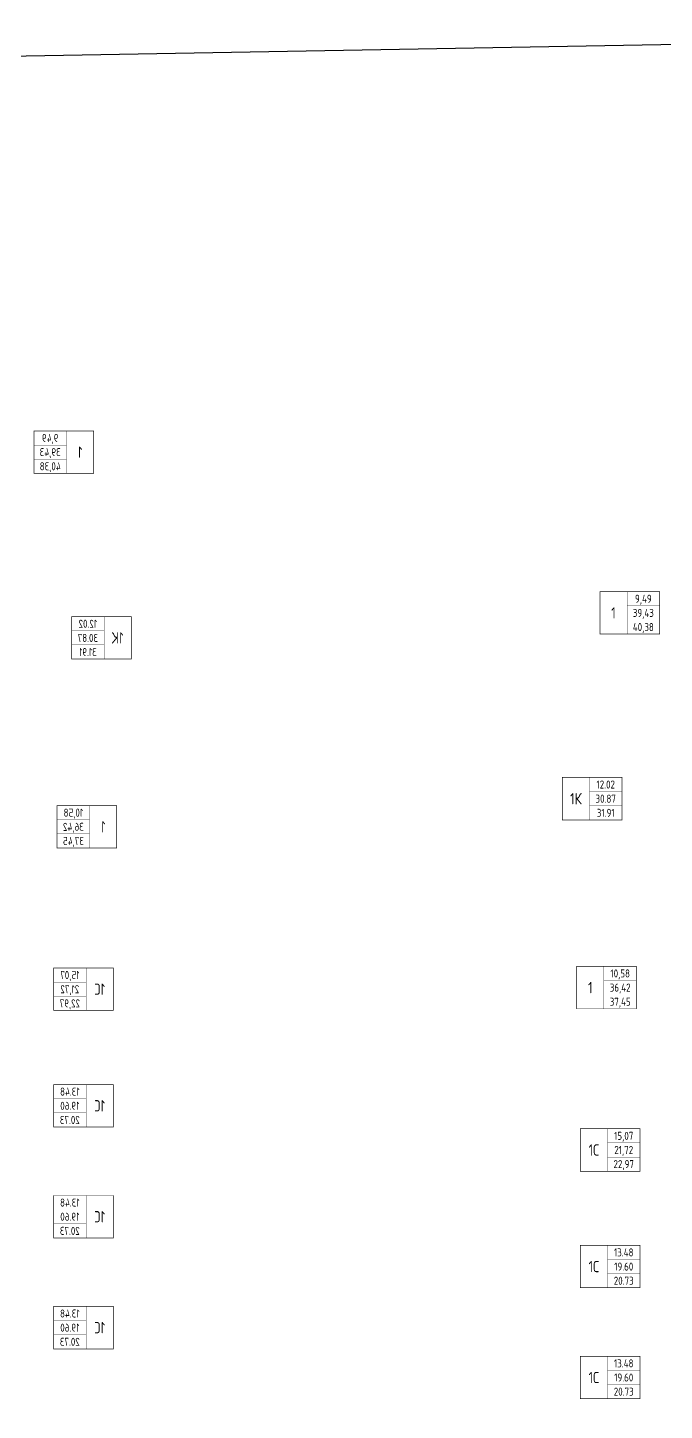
# Model space of a CAD drawing. Header units: millimetres. Extents: x 0 to 145404, y 0 to 194550.
# Drawn here: x 96163 to 115940, y 148450 to 191448 of the extents above; entities that cross this region are included whole.
import ezdxf
from ezdxf.enums import TextEntityAlignment as Align

# ---------------------------------------------------------------- set-up
doc = ezdxf.new("R2010")
doc.units = ezdxf.units.MM
doc.styles.add('ГОСТ 2.304', font='CS_Gost2304.shx')

# ---------------------------------------------------------------- blocks, each defined once
blk = doc.blocks.new('A$C6e4c65f3')
blk.add_lwpolyline([(0, 24234), (12925, 130863), (16964, 130056), (17772, 132883), (17368, 134498), (14136, 134498), (13329, 135306), (18175, 175696), (32312, 189429), (145404, 191448), (145404, 163579), (143384, 112688), (138941, 63008), (130863, 0)], close=True)
blk = doc.blocks.new('Квартира 1К 5200 тип 14')
at = {"ltscale": 75, "const_width": 20}
blk.add_lwpolyline([(-12486, 3812), (-10631, 3812), (-10631, 2492), (-12486, 2492)], close=True, dxfattribs=at)
at = {"ltscale": 75, "const_width": 8.8, "elevation": 227}
for points in [[(-11643, 3812), (-11643, 2492)], [(-10631, 3372), (-11643, 3372)], [(-10631, 2932), (-11643, 2932)]]:
    blk.add_lwpolyline(points, dxfattribs=at)
at = {"ltscale": 75, "style": 'ГОСТ 2.304'}
for s, height, p in [('9,49', 250, (-11137, 3592)), ('1', 350, (-12064, 3152)), ('39,43', 250, (-11137, 3152)), ('40,38', 250, (-11137, 2712))]:
    blk.add_text(s, height=height, dxfattribs=at).set_placement(p, align=Align.MIDDLE_CENTER)
blk = doc.blocks.new('Квартира 1С 3450 тип 9')
at = {"ltscale": 75, "const_width": 20}
blk.add_lwpolyline([(-11094, 2485), (-9240, 2485), (-9240, 1165), (-11094, 1165)], close=True, dxfattribs=at)
at = {"ltscale": 75, "const_width": 8.8, "elevation": 227}
for points in [[(-10252, 2485), (-10252, 1165)], [(-9240, 2045), (-10252, 2045)], [(-9240, 1605), (-10252, 1605)]]:
    blk.add_lwpolyline(points, dxfattribs=at)
at = {"ltscale": 75, "style": 'ГОСТ 2.304'}
for s, height, p in [('13.48', 250, (-9746, 2265)), ('1С', 350, (-10673, 1825)), ('19.60', 250, (-9746, 1825)), ('20.73', 250, (-9746, 1385))]:
    blk.add_text(s, height=height, dxfattribs=at).set_placement(p, align=Align.MIDDLE_CENTER)
blk = doc.blocks.new('Квартира 1С 3450 тип 9-1')
at = {"ltscale": 75, "const_width": 20}
blk.add_lwpolyline([(-11094, 2485), (-9240, 2485), (-9240, 1165), (-11094, 1165)], close=True, dxfattribs=at)
at = {"ltscale": 75, "const_width": 8.8, "elevation": 227}
for points in [[(-10252, 2485), (-10252, 1165)], [(-9240, 2045), (-10252, 2045)], [(-9240, 1605), (-10252, 1605)]]:
    blk.add_lwpolyline(points, dxfattribs=at)
at = {"ltscale": 75, "style": 'ГОСТ 2.304'}
for s, height, p in [('13.48', 250, (-9746, 2265)), ('1С', 350, (-10673, 1825)), ('19.60', 250, (-9746, 1825)), ('20.73', 250, (-9746, 1385))]:
    blk.add_text(s, height=height, dxfattribs=at).set_placement(p, align=Align.MIDDLE_CENTER)
blk = doc.blocks.new('Квартира 1К 6300 тип 35')
at = {"ltscale": 75, "const_width": 20}
blk.add_lwpolyline([(-11204, 3910), (-9350, 3910), (-9350, 2590), (-11204, 2590)], close=True, dxfattribs=at)
at = {"ltscale": 75, "const_width": 8.8, "elevation": 227}
for points in [[(-10362, 3910), (-10362, 2590)], [(-9350, 3470), (-10362, 3470)], [(-9350, 3030), (-10362, 3030)]]:
    blk.add_lwpolyline(points, dxfattribs=at)
at = {"ltscale": 75, "style": 'ГОСТ 2.304'}
for s, height, p in [('10,58', 250, (-9856, 3690)), ('1', 350, (-10783, 3250)), ('36,42', 250, (-9856, 3250)), ('37,45', 250, (-9856, 2810))]:
    blk.add_text(s, height=height, dxfattribs=at).set_placement(p, align=Align.MIDDLE_CENTER)
blk = doc.blocks.new('Квартира 1К 5450 тип 8')
at = {"ltscale": 75, "const_width": 20}
blk.add_lwpolyline([(-11654, 3485), (-9800, 3485), (-9800, 2165), (-11654, 2165)], close=True, dxfattribs=at)
at = {"ltscale": 75, "const_width": 8.8, "elevation": 227}
for points in [[(-10812, 3485), (-10812, 2165)], [(-9800, 3045), (-10812, 3045)], [(-9800, 2605), (-10812, 2605)]]:
    blk.add_lwpolyline(points, dxfattribs=at)
at = {"ltscale": 75, "style": 'ГОСТ 2.304'}
for s, height, p in [('12.02', 250, (-10306, 3265)), ('1К', 350, (-11233, 2825)), ('30.87', 250, (-10306, 2825)), ('31.91', 250, (-10306, 2385))]:
    blk.add_text(s, height=height, dxfattribs=at).set_placement(p, align=Align.MIDDLE_CENTER)
blk = doc.blocks.new('Квартира 1С 3800 тип 4')
at = {"ltscale": 75, "const_width": 20}
blk.add_lwpolyline([(-11094, 2660), (-9240, 2660), (-9240, 1340), (-11094, 1340)], close=True, dxfattribs=at)
at = {"ltscale": 75, "const_width": 8.8, "elevation": 227}
for points in [[(-10252, 2660), (-10252, 1340)], [(-9240, 2220), (-10252, 2220)], [(-9240, 1780), (-10252, 1780)]]:
    blk.add_lwpolyline(points, dxfattribs=at)
at = {"ltscale": 75, "style": 'ГОСТ 2.304'}
for s, height, p in [('1С', 350, (-10673, 2000)), ('15,07', 250, (-9746, 2440)), ('21,72', 250, (-9746, 2000)), ('22,97', 250, (-9746, 1560))]:
    blk.add_text(s, height=height, dxfattribs=at).set_placement(p, align=Align.MIDDLE_CENTER)
blk = doc.blocks.new('V_Section_1')
for name, p in [('Квартира 1К 5200 тип 14', (9150, -5600)), ('Квартира 1К 5450 тип 8', (7150, -11050)), ('Квартира 1К 6300 тип 35', (7150, -17350)), ('Квартира 1С 3800 тип 4', (7150, -21150)), ('Квартира 1С 3450 тип 9', (7150, -24600)), ('Квартира 1С 3450 тип 9-1', (7150, -28050)), ('Квартира 1С 3450 тип 9', (7150, -31500))]:
    blk.add_blockref(name, p)

msp = doc.modelspace()

# ---------------------------------------------------------------- block references
for name, p in [('A$C6e4c65f3', (0, 0)), ('V_Section_1', (117275, 175696))]:
    msp.add_blockref(name, p)
at = {"xscale": -1}
msp.add_blockref('V_Section_1', (94875, 180696), dxfattribs=at)

doc.saveas('drawing.dxf')
